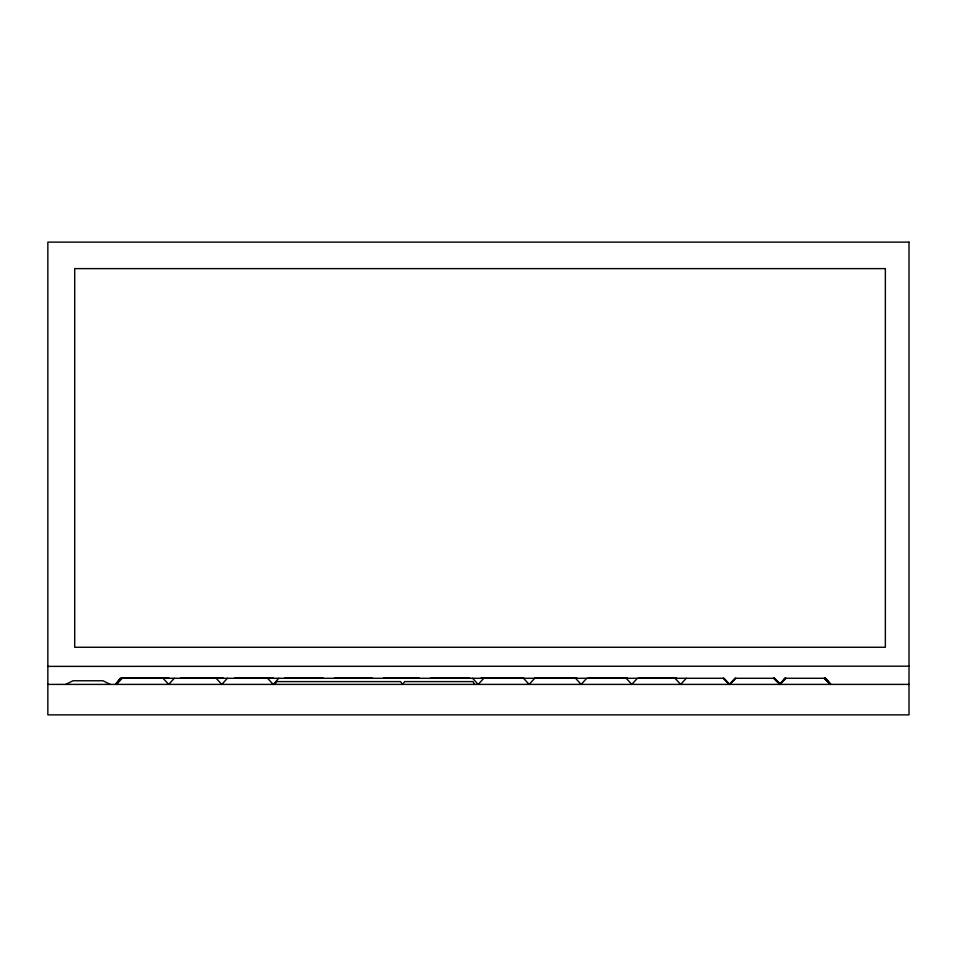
<?xml version="1.0" encoding="UTF-8"?>
<svg xmlns="http://www.w3.org/2000/svg" width="957" height="957" viewBox="0 0 957 957"><rect width="100%" height="100%" fill="white"/><g stroke="black" fill="none" stroke-linecap="round" stroke-linejoin="round"><path stroke-width="1.44" d="M274.791 684.399L276.74 681.599L400.528 681.599L402.694 684.399L404.644 681.599L473.045 681.599L474.552 684.399M115.558 684.399L120.391 678.286L723.923 678.286L729.521 684.399L735.945 678.286M773.627 678.286L780.122 684.399L784.943 678.286L825.819 678.286L830.724 684.399L824.144 678.286M784.848 678.286L780.003 684.399L774.404 678.286L780.003 684.399L785.613 678.286M115.33 684.399L120.534 678.286M174.294 678.286L168.695 684.399L163.085 678.286M227.383 678.286L221.785 684.399L216.186 678.286M278.786 678.286L273.188 684.399L267.589 678.286M483.787 678.286L478.189 684.399L472.579 678.286M534.724 678.286L529.125 684.399L523.515 678.286M586.761 678.286L581.162 684.399L575.564 678.286M637.398 678.286L631.787 684.399L626.189 678.286M686.265 678.286L680.654 684.399L675.056 678.286M780.122 684.399L774.5 678.286L735.12 678.286L729.521 684.399L723.097 678.286M121.886 678.286L116.036 684.399L121.718 678.118L169.162 678.118M116.491 684.399L122.125 678.286M735.143 678.286L729.521 684.399L723.923 678.286M785.159 678.286L779.536 684.399L786.032 678.286M65.734 684.434L72.995 680.762L103.021 680.762L110.27 684.434M47.85 666.383L909.006 666.192M180.371 678.118L223.352 678.118M234.561 678.118L273.391 678.118M284.588 678.118L323.275 678.118M334.483 678.118L372.285 678.118M383.494 678.118L419.322 678.118M430.53 678.118L469.815 678.118M481.024 678.118L523.766 678.118M534.975 678.118L576.856 678.118M588.065 678.118L627.457 678.118M638.654 678.118L676.551 678.118M47.85 684.399L909.006 684.399M824.862 678.286L830.485 684.399M824.623 678.286L830.245 684.399M773.914 678.286L777.67 682.365M909.006 242.133L47.85 242.133L47.85 714.867L909.006 714.867L909.006 242.133M885.357 268.618L74.706 268.618L74.706 647.267L885.357 647.267L885.357 268.618M830.724 684.399L825.101 678.286L830.724 684.399"/></g></svg>
